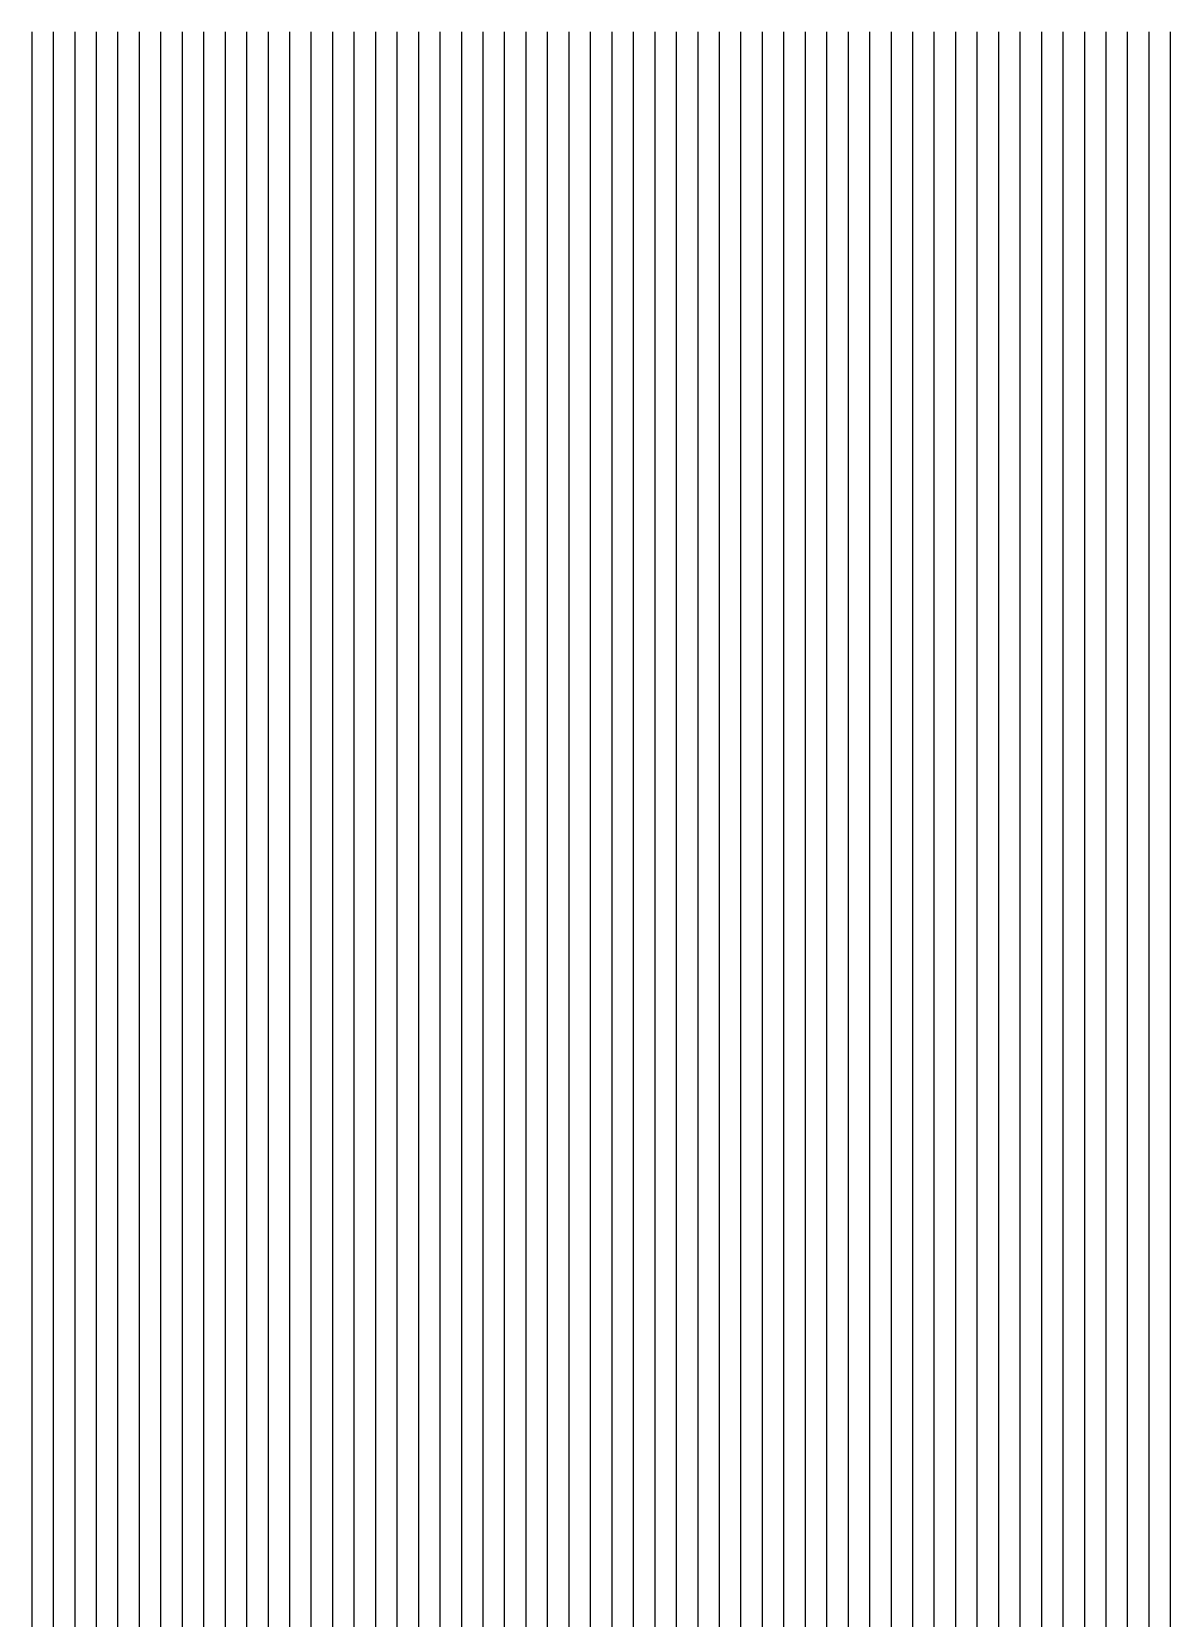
# Model space of a CAD drawing. Header units: millimetres. Extents: x -106 to 66, y -32 to 42.
# Drawn here: x 1.6 to 12.2, y 27.62 to 42.39 of the extents above; entities that cross this region are included whole.
import ezdxf

# ---------------------------------------------------------------- set-up
doc = ezdxf.new("R2010")
doc.units = ezdxf.units.MM
doc.layers.add('默认', color=18, linetype='Continuous', true_color=0x000000)

msp = doc.modelspace()

# ---------------------------------------------------------------- linework, layer by layer
at = {"layer": '默认'}
for points in [[(1.6, 42.394), (1.6, 37.606)], [(1.6, 42.394), (1.6, 37.368)], [(1.6, 42.394), (1.6, 36.972)], [(1.6, 42.394), (1.6, 36.461)], [(1.6, 42.394), (1.6, 35.845)], [(1.6, 42.394), (1.6, 35.13)], [(1.6, 42.394), (1.6, 34.322)], [(1.6, 42.394), (1.6, 33.428)], [(1.6, 42.394), (1.6, 32.447)], [(1.6, 42.394), (1.6, 31.376)], [(1.6, 42.394), (1.6, 30.205)], [(1.6, 42.394), (1.6, 28.927)], [(1.6, 42.394), (1.6, 27.54)], [(1.6, 42.394), (1.6, 26.047)], [(1.6, 42.394), (1.6, 24.473)], [(1.6, 42.394), (1.6, 21.472)], [(1.6, 42.394), (1.6, -32.2)], [(1.6, 42.394), (1.6, -32.2)], [(1.6, 42.394), (1.6, -32.2)], [(1.6, 42.394), (1.6, -32.2)], [(1.8, 42.394), (1.8, 37.591)], [(1.8, 42.394), (1.8, 37.358)], [(1.8, 42.394), (1.8, 36.965)], [(1.8, 42.394), (1.8, 36.457)], [(1.8, 42.394), (1.8, 35.841)], [(1.8, 42.394), (1.8, 35.125)], [(1.8, 42.394), (1.8, 34.316)], [(1.8, 42.394), (1.8, 33.42)], [(1.8, 42.394), (1.8, 32.438)], [(1.8, 42.394), (1.8, 31.369)], [(1.8, 42.394), (1.8, 30.203)], [(1.8, 42.394), (1.8, 28.936)], [(1.8, 42.394), (1.8, 27.565)], [(1.8, 42.394), (1.8, 26.094)], [(1.8, 42.394), (1.8, 24.545)], [(1.8, 42.394), (1.8, 21.887)], [(1.8, 42.394), (1.8, -32.2)], [(1.8, 42.394), (1.8, -32.2)], [(1.8, 42.394), (1.8, -32.2)], [(1.8, 42.394), (1.8, -32.2)], [(2, 42.394), (2, 37.577)], [(2, 42.394), (2, 37.347)], [(2, 42.394), (2, 36.958)], [(2, 42.394), (2, 36.452)], [(2, 42.394), (2, 35.837)], [(2, 42.394), (2, 35.121)], [(2, 42.394), (2, 34.31)], [(2, 42.394), (2, 33.412)], [(2, 42.394), (2, 32.429)], [(2, 42.394), (2, 31.361)], [(2, 42.394), (2, 30.2)], [(2, 42.394), (2, 28.943)], [(2, 42.394), (2, 27.588)], [(2, 42.394), (2, 26.138)], [(2, 42.394), (2, 24.612)], [(2, 42.394), (2, 22.264)], [(2, 42.394), (2, 13.997)], [(2, 42.394), (2, -32.2)], [(2, 42.394), (2, -32.2)], [(2, 42.394), (2, -32.2)], [(2.2, 42.394), (2.2, 37.563)], [(2.2, 42.394), (2.2, 37.337)], [(2.2, 42.394), (2.2, 36.951)], [(2.2, 42.394), (2.2, 36.448)], [(2.2, 42.394), (2.2, 35.834)], [(2.2, 42.394), (2.2, 35.117)], [(2.2, 42.394), (2.2, 34.304)], [(2.2, 42.394), (2.2, 33.404)], [(2.2, 42.394), (2.2, 32.421)], [(2.2, 42.394), (2.2, 31.353)], [(2.2, 42.394), (2.2, 30.197)], [(2.2, 42.394), (2.2, 28.95)], [(2.2, 42.394), (2.2, 27.609)], [(2.2, 42.394), (2.2, 26.179)], [(2.2, 42.394), (2.2, 24.675)], [(2.2, 42.394), (2.2, 22.598)], [(2.2, 42.394), (2.2, 15.426)], [(2.2, 42.394), (2.2, -32.2)], [(2.2, 42.394), (2.2, -32.2)], [(2.2, 42.394), (2.2, -32.2)], [(2.4, 42.394), (2.4, 37.549)], [(2.4, 42.394), (2.4, 37.327)], [(2.4, 42.394), (2.4, 36.945)], [(2.4, 42.394), (2.4, 36.444)], [(2.4, 42.394), (2.4, 35.831)], [(2.4, 42.394), (2.4, 35.113)], [(2.4, 42.394), (2.4, 34.299)], [(2.4, 42.394), (2.4, 33.397)], [(2.4, 42.394), (2.4, 32.412)], [(2.4, 42.394), (2.4, 31.346)], [(2.4, 42.394), (2.4, 30.194)], [(2.4, 42.394), (2.4, 28.955)], [(2.4, 42.394), (2.4, 27.628)], [(2.4, 42.394), (2.4, 26.217)], [(2.4, 42.394), (2.4, 24.734)], [(2.4, 42.394), (2.4, 22.87)], [(2.4, 42.394), (2.4, 16.411)], [(2.4, 42.394), (2.4, -32.2)], [(2.4, 42.394), (2.4, -32.2)], [(2.4, 42.394), (2.4, -32.2)], [(2.6, 42.394), (2.6, 37.535)], [(2.6, 42.394), (2.6, 37.317)], [(2.6, 42.394), (2.6, 36.939)], [(2.6, 42.394), (2.6, 36.441)], [(2.6, 42.394), (2.6, 35.829)], [(2.6, 42.394), (2.6, 35.11)], [(2.6, 42.394), (2.6, 34.294)], [(2.6, 42.394), (2.6, 33.39)], [(2.6, 42.394), (2.6, 32.404)], [(2.6, 42.394), (2.6, 31.338)], [(2.6, 42.394), (2.6, 30.19)], [(2.6, 42.394), (2.6, 28.96)], [(2.6, 42.394), (2.6, 27.646)], [(2.6, 42.394), (2.6, 26.252)], [(2.6, 42.394), (2.6, 24.79)], [(2.6, 42.394), (2.6, 23.075)], [(2.6, 42.394), (2.6, 17.196)], [(2.6, 42.394), (2.6, -32.2)], [(2.6, 42.394), (2.6, -32.2)], [(2.6, 42.394), (2.6, -32.2)], [(2.8, 42.394), (2.8, 37.521)], [(2.8, 42.394), (2.8, 37.307)], [(2.8, 42.394), (2.8, 36.933)], [(2.8, 42.394), (2.8, 36.438)], [(2.8, 42.394), (2.8, 35.827)], [(2.8, 42.394), (2.8, 35.107)], [(2.8, 42.394), (2.8, 34.289)], [(2.8, 42.394), (2.8, 33.383)], [(2.8, 42.394), (2.8, 32.395)], [(2.8, 42.394), (2.8, 31.33)], [(2.8, 42.394), (2.8, 30.186)], [(2.8, 42.394), (2.8, 28.964)], [(2.8, 42.394), (2.8, 27.663)], [(2.8, 42.394), (2.8, 26.286)], [(2.8, 42.394), (2.8, 24.843)], [(2.8, 42.394), (2.8, 23.227)], [(2.8, 42.394), (2.8, 17.858)], [(2.8, 42.394), (2.8, -32.2)], [(2.8, 42.394), (2.8, -32.2)], [(2.8, 42.394), (2.8, -32.2)], [(3, 42.394), (3, 37.507)], [(3, 42.394), (3, 37.298)], [(3, 42.394), (3, 36.928)], [(3, 42.394), (3, 36.436)], [(3, 42.394), (3, 35.826)], [(3, 42.394), (3, 35.105)], [(3, 42.394), (3, 34.285)], [(3, 42.394), (3, 33.376)], [(3, 42.394), (3, 32.387)], [(3, 42.394), (3, 31.322)], [(3, 42.394), (3, 30.182)], [(3, 42.394), (3, 28.967)], [(3, 42.394), (3, 27.678)], [(3, 42.394), (3, 26.317)], [(3, 42.394), (3, 24.893)], [(3, 42.394), (3, 23.343)], [(3, 42.394), (3, 18.434)], [(3, 42.394), (3, -32.2)], [(3, 42.394), (3, -32.2)], [(3, 42.394), (3, -32.2)], [(3.2, 42.394), (3.2, 37.493)], [(3.2, 42.394), (3.2, 37.288)], [(3.2, 42.394), (3.2, 36.923)], [(3.2, 42.394), (3.2, 36.434)], [(3.2, 42.394), (3.2, 35.825)], [(3.2, 42.394), (3.2, 35.103)], [(3.2, 42.394), (3.2, 34.281)], [(3.2, 42.394), (3.2, 33.369)], [(3.2, 42.394), (3.2, 32.378)], [(3.2, 42.394), (3.2, 31.314)], [(3.2, 42.394), (3.2, 30.177)], [(3.2, 42.394), (3.2, 28.969)], [(3.2, 42.394), (3.2, 27.692)], [(3.2, 42.394), (3.2, 26.346)], [(3.2, 42.394), (3.2, 24.939)], [(3.2, 42.394), (3.2, 23.437)], [(3.2, 42.394), (3.2, 18.944)], [(3.2, 42.394), (3.2, -32.2)], [(3.2, 42.394), (3.2, -32.2)], [(3.2, 42.394), (3.2, -32.2)], [(3.4, 42.394), (3.4, 37.48)], [(3.4, 42.394), (3.4, 37.279)], [(3.4, 42.394), (3.4, 36.918)], [(3.4, 42.394), (3.4, 36.432)], [(3.4, 42.394), (3.4, 35.824)], [(3.4, 42.394), (3.4, 35.102)], [(3.4, 42.394), (3.4, 34.277)], [(3.4, 42.394), (3.4, 33.363)], [(3.4, 42.394), (3.4, 32.37)], [(3.4, 42.394), (3.4, 31.305)], [(3.4, 42.394), (3.4, 30.172)], [(3.4, 42.394), (3.4, 28.971)], [(3.4, 42.394), (3.4, 27.704)], [(3.4, 42.394), (3.4, 26.373)], [(3.4, 42.394), (3.4, 24.983)], [(3.4, 42.394), (3.4, 23.517)], [(3.4, 42.394), (3.4, 19.403)], [(3.4, 42.394), (3.4, -32.2)], [(3.4, 42.394), (3.4, -32.2)], [(3.4, 42.394), (3.4, -32.2)], [(3.6, 42.394), (3.6, 37.466)], [(3.6, 42.394), (3.6, 37.269)], [(3.6, 42.394), (3.6, 36.913)], [(3.6, 42.394), (3.6, 36.431)], [(3.6, 42.394), (3.6, 35.824)], [(3.6, 42.394), (3.6, 35.101)], [(3.6, 42.394), (3.6, 34.273)], [(3.6, 42.394), (3.6, 33.357)], [(3.6, 42.394), (3.6, 32.362)], [(3.6, 42.394), (3.6, 31.297)], [(3.6, 42.394), (3.6, 30.167)], [(3.6, 42.394), (3.6, 28.973)], [(3.6, 42.394), (3.6, 27.716)], [(3.6, 42.394), (3.6, 26.398)], [(3.6, 42.394), (3.6, 25.025)], [(3.6, 42.394), (3.6, 23.587)], [(3.6, 42.394), (3.6, 19.819)], [(3.6, 42.394), (3.6, -32.2)], [(3.6, 42.394), (3.6, -32.2)], [(3.6, 42.394), (3.6, -32.2)], [(3.8, 42.394), (3.8, 37.452)], [(3.8, 42.394), (3.8, 37.26)], [(3.8, 42.394), (3.8, 36.909)], [(3.8, 42.394), (3.8, 36.43)], [(3.8, 42.394), (3.8, 35.825)], [(3.8, 42.394), (3.8, 35.1)], [(3.8, 42.394), (3.8, 34.27)], [(3.8, 42.394), (3.8, 33.35)], [(3.8, 42.394), (3.8, 32.353)], [(3.8, 42.394), (3.8, 31.289)], [(3.8, 42.394), (3.8, 30.161)], [(3.8, 42.394), (3.8, 28.974)], [(3.8, 42.394), (3.8, 27.727)], [(3.8, 42.394), (3.8, 26.422)], [(3.8, 42.394), (3.8, 25.063)], [(3.8, 42.394), (3.8, 23.649)], [(3.8, 42.394), (3.8, 20.2)], [(3.8, 42.394), (3.8, -32.2)], [(3.8, 42.394), (3.8, -32.2)], [(3.8, 42.394), (3.8, -32.2)], [(4, 42.394), (4, 37.438)], [(4, 42.394), (4, 37.25)], [(4, 42.394), (4, 36.904)], [(4, 42.394), (4, 36.429)], [(4, 42.394), (4, 35.825)], [(4, 42.394), (4, 35.1)], [(4, 42.394), (4, 34.267)], [(4, 42.394), (4, 33.344)], [(4, 42.394), (4, 32.345)], [(4, 42.394), (4, 31.28)], [(4, 42.394), (4, 30.156)], [(4, 42.394), (4, 28.974)], [(4, 42.394), (4, 27.736)], [(4, 42.394), (4, 26.444)], [(4, 42.394), (4, 25.1)], [(4, 42.394), (4, 23.705)], [(4, 42.394), (4, 20.551)], [(4, 42.394), (4, -32.2)], [(4, 42.394), (4, -32.2)], [(4, 42.394), (4, -32.2)], [(4.2, 42.394), (4.2, 37.424)], [(4.2, 42.394), (4.2, 37.241)], [(4.2, 42.394), (4.2, 36.9)], [(4.2, 42.394), (4.2, 36.429)], [(4.2, 42.394), (4.2, 35.826)], [(4.2, 42.394), (4.2, 35.1)], [(4.2, 42.394), (4.2, 34.264)], [(4.2, 42.394), (4.2, 33.338)], [(4.2, 42.394), (4.2, 32.337)], [(4.2, 42.394), (4.2, 31.272)], [(4.2, 42.394), (4.2, 30.15)], [(4.2, 42.394), (4.2, 28.974)], [(4.2, 42.394), (4.2, 27.745)], [(4.2, 42.394), (4.2, 26.464)], [(4.2, 42.394), (4.2, 25.134)], [(4.2, 42.394), (4.2, 23.756)], [(4.2, 42.394), (4.2, 20.874)], [(4.2, 42.394), (4.2, 12.857)], [(4.2, 42.394), (4.2, -32.2)], [(4.2, 42.394), (4.2, -32.2)], [(4.4, 42.394), (4.4, 37.409)], [(4.4, 42.394), (4.4, 37.232)], [(4.4, 42.394), (4.4, 36.896)], [(4.4, 42.394), (4.4, 36.429)], [(4.4, 42.394), (4.4, 35.828)], [(4.4, 42.394), (4.4, 35.1)], [(4.4, 42.394), (4.4, 34.261)], [(4.4, 42.394), (4.4, 33.332)], [(4.4, 42.394), (4.4, 32.328)], [(4.4, 42.394), (4.4, 31.263)], [(4.4, 42.394), (4.4, 30.144)], [(4.4, 42.394), (4.4, 28.974)], [(4.4, 42.394), (4.4, 27.753)], [(4.4, 42.394), (4.4, 26.483)], [(4.4, 42.394), (4.4, 25.166)], [(4.4, 42.394), (4.4, 23.804)], [(4.4, 42.394), (4.4, 21.172)], [(4.4, 42.394), (4.4, 14.288)], [(4.4, 42.394), (4.4, -32.2)], [(4.4, 42.394), (4.4, -32.2)], [(4.6, 42.394), (4.6, 37.394)], [(4.6, 42.394), (4.6, 37.222)], [(4.6, 42.394), (4.6, 36.892)], [(4.6, 42.394), (4.6, 36.429)], [(4.6, 42.394), (4.6, 35.83)], [(4.6, 42.394), (4.6, 35.1)], [(4.6, 42.394), (4.6, 34.259)], [(4.6, 42.394), (4.6, 33.326)], [(4.6, 42.394), (4.6, 32.32)], [(4.6, 42.394), (4.6, 31.254)], [(4.6, 42.394), (4.6, 30.138)], [(4.6, 42.394), (4.6, 28.973)], [(4.6, 42.394), (4.6, 27.761)], [(4.6, 42.394), (4.6, 26.501)], [(4.6, 42.394), (4.6, 25.197)], [(4.6, 42.394), (4.6, 23.848)], [(4.6, 42.394), (4.6, 21.447)], [(4.6, 42.394), (4.6, 15.228)], [(4.6, 42.394), (4.6, -32.2)], [(4.6, 42.394), (4.6, -32.2)], [(4.8, 42.394), (4.8, 37.378)], [(4.8, 42.394), (4.8, 37.213)], [(4.8, 42.394), (4.8, 36.888)], [(4.8, 42.394), (4.8, 36.429)], [(4.8, 42.394), (4.8, 35.832)], [(4.8, 42.394), (4.8, 35.101)], [(4.8, 42.394), (4.8, 34.257)], [(4.8, 42.394), (4.8, 33.32)], [(4.8, 42.394), (4.8, 32.312)], [(4.8, 42.394), (4.8, 31.246)], [(4.8, 42.394), (4.8, 30.132)], [(4.8, 42.394), (4.8, 28.972)], [(4.8, 42.394), (4.8, 27.767)], [(4.8, 42.394), (4.8, 26.518)], [(4.8, 42.394), (4.8, 25.225)], [(4.8, 42.394), (4.8, 23.889)], [(4.8, 42.394), (4.8, 21.701)], [(4.8, 42.394), (4.8, 15.949)], [(4.8, 42.394), (4.8, -32.2)], [(4.8, 42.394), (4.8, -32.2)], [(5, 42.394), (5, 37.361)], [(5, 42.394), (5, 37.203)], [(5, 42.394), (5, 36.885)], [(5, 42.394), (5, 36.43)], [(5, 42.394), (5, 35.834)], [(5, 42.394), (5, 35.102)], [(5, 42.394), (5, 34.254)], [(5, 42.394), (5, 33.314)], [(5, 42.394), (5, 32.303)], [(5, 42.394), (5, 31.237)], [(5, 42.394), (5, 30.126)], [(5, 42.394), (5, 28.971)], [(5, 42.394), (5, 27.773)], [(5, 42.394), (5, 26.533)], [(5, 42.394), (5, 25.251)], [(5, 42.394), (5, 23.928)], [(5, 42.394), (5, 21.934)], [(5, 42.394), (5, 16.548)], [(5, 42.394), (5, -32.2)], [(5, 42.394), (5, -32.2)], [(5.2, 42.394), (5.2, 37.343)], [(5.2, 42.394), (5.2, 37.193)], [(5.2, 42.394), (5.2, 36.881)], [(5.2, 42.394), (5.2, 36.431)], [(5.2, 42.394), (5.2, 35.837)], [(5.2, 42.394), (5.2, 35.104)], [(5.2, 42.394), (5.2, 34.252)], [(5.2, 42.394), (5.2, 33.308)], [(5.2, 42.394), (5.2, 32.294)], [(5.2, 42.394), (5.2, 31.228)], [(5.2, 42.394), (5.2, 30.119)], [(5.2, 42.394), (5.2, 28.969)], [(5.2, 42.394), (5.2, 27.779)], [(5.2, 42.394), (5.2, 26.548)], [(5.2, 42.394), (5.2, 25.276)], [(5.2, 42.394), (5.2, 23.964)], [(5.2, 42.394), (5.2, 22.139)], [(5.2, 42.394), (5.2, 17.067)], [(5.2, 42.394), (5.2, -32.2)], [(5.2, 42.394), (5.2, -32.2)], [(5.4, 42.394), (5.4, 37.323)], [(5.4, 42.394), (5.4, 37.182)], [(5.4, 42.394), (5.4, 36.876)], [(5.4, 42.394), (5.4, 36.432)], [(5.4, 42.394), (5.4, 35.839)], [(5.4, 42.394), (5.4, 35.105)], [(5.4, 42.394), (5.4, 34.25)], [(5.4, 42.394), (5.4, 33.302)], [(5.4, 42.394), (5.4, 32.286)], [(5.4, 42.394), (5.4, 31.219)], [(5.4, 42.394), (5.4, 30.113)], [(5.4, 42.394), (5.4, 28.967)], [(5.4, 42.394), (5.4, 27.783)], [(5.4, 42.394), (5.4, 26.561)], [(5.4, 42.394), (5.4, 25.299)], [(5.4, 42.394), (5.4, 23.997)], [(5.4, 42.394), (5.4, 22.308)], [(5.4, 42.394), (5.4, 17.528)], [(5.4, 42.394), (5.4, -32.2)], [(5.4, 42.394), (5.4, -32.2)], [(5.6, 42.394), (5.6, 37.302)], [(5.6, 42.394), (5.6, 37.171)], [(5.6, 42.394), (5.6, 36.872)], [(5.6, 42.394), (5.6, 36.432)], [(5.6, 42.394), (5.6, 35.842)], [(5.6, 42.394), (5.6, 35.106)], [(5.6, 42.394), (5.6, 34.247)], [(5.6, 42.394), (5.6, 33.296)], [(5.6, 42.394), (5.6, 32.277)], [(5.6, 42.394), (5.6, 31.21)], [(5.6, 42.394), (5.6, 30.106)], [(5.6, 42.394), (5.6, 28.965)], [(5.6, 42.394), (5.6, 27.788)], [(5.6, 42.394), (5.6, 26.573)], [(5.6, 42.394), (5.6, 25.321)], [(5.6, 42.394), (5.6, 24.029)], [(5.6, 42.394), (5.6, 22.441)], [(5.6, 42.394), (5.6, 17.943)], [(5.6, 42.394), (5.6, -32.2)], [(5.6, 42.394), (5.6, -32.2)], [(5.8, 42.394), (5.8, 37.279)], [(5.8, 42.394), (5.8, 37.16)], [(5.8, 42.394), (5.8, 36.867)], [(5.8, 42.394), (5.8, 36.433)], [(5.8, 42.394), (5.8, 35.845)], [(5.8, 42.394), (5.8, 35.108)], [(5.8, 42.394), (5.8, 34.245)], [(5.8, 42.394), (5.8, 33.29)], [(5.8, 42.394), (5.8, 32.268)], [(5.8, 42.394), (5.8, 31.202)], [(5.8, 42.394), (5.8, 30.099)], [(5.8, 42.394), (5.8, 28.963)], [(5.8, 42.394), (5.8, 27.791)], [(5.8, 42.394), (5.8, 26.584)], [(5.8, 42.394), (5.8, 25.341)], [(5.8, 42.394), (5.8, 24.058)], [(5.8, 42.394), (5.8, 22.544)], [(5.8, 42.394), (5.8, 18.321)], [(5.8, 42.394), (5.8, -32.2)], [(5.8, 42.394), (5.8, -32.2)], [(6, 42.394), (6, 37.255)], [(6, 42.394), (6, 37.148)], [(6, 42.394), (6, 36.862)], [(6, 42.394), (6, 36.433)], [(6, 42.394), (6, 35.848)], [(6, 42.394), (6, 35.109)], [(6, 42.394), (6, 34.243)], [(6, 42.394), (6, 33.283)], [(6, 42.394), (6, 32.259)], [(6, 42.394), (6, 31.193)], [(6, 42.394), (6, 30.093)], [(6, 42.394), (6, 28.96)], [(6, 42.394), (6, 27.794)], [(6, 42.394), (6, 26.595)], [(6, 42.394), (6, 25.36)], [(6, 42.394), (6, 24.085)], [(6, 42.394), (6, 22.624)], [(6, 42.394), (6, 18.669)], [(6, 42.394), (6, -32.2)], [(6, 42.394), (6, -32.2)], [(6.2, 42.394), (6.2, 37.232)], [(6.2, 42.394), (6.2, 37.135)], [(6.2, 42.394), (6.2, 36.855)], [(6.2, 42.394), (6.2, 36.432)], [(6.2, 42.394), (6.2, 35.85)], [(6.2, 42.394), (6.2, 35.11)], [(6.2, 42.394), (6.2, 34.24)], [(6.2, 42.394), (6.2, 33.277)], [(6.2, 42.394), (6.2, 32.251)], [(6.2, 42.394), (6.2, 31.184)], [(6.2, 42.394), (6.2, 30.086)], [(6.2, 42.394), (6.2, 28.957)], [(6.2, 42.394), (6.2, 27.797)], [(6.2, 42.394), (6.2, 26.604)], [(6.2, 42.394), (6.2, 25.377)], [(6.2, 42.394), (6.2, 24.11)], [(6.2, 42.394), (6.2, 22.689)], [(6.2, 42.394), (6.2, 18.992)], [(6.2, 42.394), (6.2, -32.2)], [(6.2, 42.394), (6.2, -32.2)], [(6.4, 42.394), (6.4, 37.214)], [(6.4, 42.394), (6.4, 37.121)], [(6.4, 42.394), (6.4, 36.847)], [(6.4, 42.394), (6.4, 36.43)], [(6.4, 42.394), (6.4, 35.851)], [(6.4, 42.394), (6.4, 35.111)], [(6.4, 42.394), (6.4, 34.237)], [(6.4, 42.394), (6.4, 33.27)], [(6.4, 42.394), (6.4, 32.242)], [(6.4, 42.394), (6.4, 31.175)], [(6.4, 42.394), (6.4, 30.079)], [(6.4, 42.394), (6.4, 28.954)], [(6.4, 42.394), (6.4, 27.799)], [(6.4, 42.394), (6.4, 26.613)], [(6.4, 42.394), (6.4, 25.393)], [(6.4, 42.394), (6.4, 24.134)], [(6.4, 42.394), (6.4, 22.742)], [(6.4, 42.394), (6.4, 19.292)], [(6.4, 42.394), (6.4, -32.2)], [(6.4, 42.394), (6.4, -32.2)], [(6.6, 42.394), (6.6, 37.201)], [(6.6, 42.394), (6.6, 37.106)], [(6.6, 42.394), (6.6, 36.836)], [(6.6, 42.394), (6.6, 36.426)], [(6.6, 42.394), (6.6, 35.852)], [(6.6, 42.394), (6.6, 35.111)], [(6.6, 42.394), (6.6, 34.234)], [(6.6, 42.394), (6.6, 33.264)], [(6.6, 42.394), (6.6, 32.233)], [(6.6, 42.394), (6.6, 31.166)], [(6.6, 42.394), (6.6, 30.073)], [(6.6, 42.394), (6.6, 28.951)], [(6.6, 42.394), (6.6, 27.801)], [(6.6, 42.394), (6.6, 26.621)], [(6.6, 42.394), (6.6, 25.408)], [(6.6, 42.394), (6.6, 24.155)], [(6.6, 42.394), (6.6, 22.786)], [(6.6, 42.394), (6.6, 19.571)], [(6.6, 42.394), (6.6, 10.626)], [(6.6, 42.394), (6.6, -32.2)], [(6.8, 42.394), (6.8, 37.19)], [(6.8, 42.394), (6.8, 37.09)], [(6.8, 42.394), (6.8, 36.823)], [(6.8, 42.394), (6.8, 36.418)], [(6.8, 42.394), (6.8, 35.85)], [(6.8, 42.394), (6.8, 35.111)], [(6.8, 42.394), (6.8, 34.231)], [(6.8, 42.394), (6.8, 33.257)], [(6.8, 42.394), (6.8, 32.224)], [(6.8, 42.394), (6.8, 31.158)], [(6.8, 42.394), (6.8, 30.066)], [(6.8, 42.394), (6.8, 28.948)], [(6.8, 42.394), (6.8, 27.802)], [(6.8, 42.394), (6.8, 26.628)], [(6.8, 42.394), (6.8, 25.421)], [(6.8, 42.394), (6.8, 24.175)], [(6.8, 42.394), (6.8, 22.824)], [(6.8, 42.394), (6.8, 19.832)], [(6.8, 42.394), (6.8, 12.632)], [(6.8, 42.394), (6.8, -32.2)], [(7, 42.394), (7, 37.178)], [(7, 42.394), (7, 37.073)], [(7, 42.394), (7, 36.807)], [(7, 42.394), (7, 36.407)], [(7, 42.394), (7, 35.846)], [(7, 42.394), (7, 35.11)], [(7, 42.394), (7, 34.227)], [(7, 42.394), (7, 33.25)], [(7, 42.394), (7, 32.215)], [(7, 42.394), (7, 31.149)], [(7, 42.394), (7, 30.06)], [(7, 42.394), (7, 28.945)], [(7, 42.394), (7, 27.803)], [(7, 42.394), (7, 26.634)], [(7, 42.394), (7, 25.433)], [(7, 42.394), (7, 24.193)], [(7, 42.394), (7, 22.857)], [(7, 42.394), (7, 20.075)], [(7, 42.394), (7, 13.727)], [(7, 42.394), (7, -32.2)], [(7.2, 42.394), (7.2, 37.163)], [(7.2, 42.394), (7.2, 37.055)], [(7.2, 42.394), (7.2, 36.791)], [(7.2, 42.394), (7.2, 36.394)], [(7.2, 42.394), (7.2, 35.838)], [(7.2, 42.394), (7.2, 35.107)], [(7.2, 42.394), (7.2, 34.224)], [(7.2, 42.394), (7.2, 33.243)], [(7.2, 42.394), (7.2, 32.206)], [(7.2, 42.394), (7.2, 31.141)], [(7.2, 42.394), (7.2, 30.053)], [(7.2, 42.394), (7.2, 28.941)], [(7.2, 42.394), (7.2, 27.804)], [(7.2, 42.394), (7.2, 26.639)], [(7.2, 42.394), (7.2, 25.444)], [(7.2, 42.394), (7.2, 24.21)], [(7.2, 42.394), (7.2, 22.885)], [(7.2, 42.394), (7.2, 20.301)], [(7.2, 42.394), (7.2, 14.517)], [(7.2, 42.394), (7.2, -32.2)], [(7.4, 42.394), (7.4, 37.145)], [(7.4, 42.394), (7.4, 37.037)], [(7.4, 42.394), (7.4, 36.773)], [(7.4, 42.394), (7.4, 36.379)], [(7.4, 42.394), (7.4, 35.828)], [(7.4, 42.394), (7.4, 35.103)], [(7.4, 42.394), (7.4, 34.221)], [(7.4, 42.394), (7.4, 33.236)], [(7.4, 42.394), (7.4, 32.198)], [(7.4, 42.394), (7.4, 31.133)], [(7.4, 42.394), (7.4, 30.047)], [(7.4, 42.394), (7.4, 28.938)], [(7.4, 42.394), (7.4, 27.804)], [(7.4, 42.394), (7.4, 26.644)], [(7.4, 42.394), (7.4, 25.453)], [(7.4, 42.394), (7.4, 24.224)], [(7.4, 42.394), (7.4, 22.91)], [(7.4, 42.394), (7.4, 20.51)], [(7.4, 42.394), (7.4, 15.14)], [(7.4, 42.394), (7.4, -32.2)], [(7.6, 42.394), (7.6, 37.125)], [(7.6, 42.394), (7.6, 37.018)], [(7.6, 42.394), (7.6, 36.756)], [(7.6, 42.394), (7.6, 36.363)], [(7.6, 42.394), (7.6, 35.816)], [(7.6, 42.394), (7.6, 35.096)], [(7.6, 42.394), (7.6, 34.217)], [(7.6, 42.394), (7.6, 33.231)], [(7.6, 42.394), (7.6, 32.19)], [(7.6, 42.394), (7.6, 31.126)], [(7.6, 42.394), (7.6, 30.041)], [(7.6, 42.394), (7.6, 28.934)], [(7.6, 42.394), (7.6, 27.804)], [(7.6, 42.394), (7.6, 26.648)], [(7.6, 42.394), (7.6, 25.462)], [(7.6, 42.394), (7.6, 24.237)], [(7.6, 42.394), (7.6, 22.931)], [(7.6, 42.394), (7.6, 20.703)], [(7.6, 42.394), (7.6, 15.655)], [(7.6, 42.394), (7.6, -32.2)], [(7.8, 42.394), (7.8, 37.102)], [(7.8, 42.394), (7.8, 36.999)], [(7.8, 42.394), (7.8, 36.738)], [(7.8, 42.394), (7.8, 36.347)], [(7.8, 42.394), (7.8, 35.803)], [(7.8, 42.394), (7.8, 35.089)], [(7.8, 42.394), (7.8, 34.214)], [(7.8, 42.394), (7.8, 33.226)], [(7.8, 42.394), (7.8, 32.184)], [(7.8, 42.394), (7.8, 31.119)], [(7.8, 42.394), (7.8, 30.036)], [(7.8, 42.394), (7.8, 28.931)], [(7.8, 42.394), (7.8, 27.804)], [(7.8, 42.394), (7.8, 26.651)], [(7.8, 42.394), (7.8, 25.469)], [(7.8, 42.394), (7.8, 24.248)], [(7.8, 42.394), (7.8, 22.949)], [(7.8, 42.394), (7.8, 20.879)], [(7.8, 42.394), (7.8, 16.1)], [(7.8, 42.394), (7.8, -32.2)], [(8, 42.394), (8, 37.079)], [(8, 42.394), (8, 36.979)], [(8, 42.394), (8, 36.72)], [(8, 42.394), (8, 36.331)], [(8, 42.394), (8, 35.79)], [(8, 42.394), (8, 35.08)], [(8, 42.394), (8, 34.21)], [(8, 42.394), (8, 33.225)], [(8, 42.394), (8, 32.179)], [(8, 42.394), (8, 31.113)], [(8, 42.394), (8, 30.031)], [(8, 42.394), (8, 28.928)], [(8, 42.394), (8, 27.803)], [(8, 42.394), (8, 26.654)], [(8, 42.394), (8, 25.475)], [(8, 42.394), (8, 24.257)], [(8, 42.394), (8, 22.963)], [(8, 42.394), (8, 21.039)], [(8, 42.394), (8, 16.496)], [(8, 42.394), (8, -32.2)], [(8.2, 42.394), (8.2, 37.054)], [(8.2, 42.394), (8.2, 36.959)], [(8.2, 42.394), (8.2, 36.701)], [(8.2, 42.394), (8.2, 36.315)], [(8.2, 42.394), (8.2, 35.777)], [(8.2, 42.394), (8.2, 35.071)], [(8.2, 42.394), (8.2, 34.206)], [(8.2, 42.394), (8.2, 33.224)], [(8.2, 42.394), (8.2, 32.177)], [(8.2, 42.394), (8.2, 31.109)], [(8.2, 42.394), (8.2, 30.027)], [(8.2, 42.394), (8.2, 28.926)], [(8.2, 42.394), (8.2, 27.803)], [(8.2, 42.394), (8.2, 26.656)], [(8.2, 42.394), (8.2, 25.479)], [(8.2, 42.394), (8.2, 24.264)], [(8.2, 42.394), (8.2, 22.975)], [(8.2, 42.394), (8.2, 21.172)], [(8.2, 42.394), (8.2, 16.853)], [(8.2, 42.394), (8.2, -32.2)], [(8.4, 42.394), (8.4, 37.028)], [(8.4, 42.394), (8.4, 36.937)], [(8.4, 42.394), (8.4, 36.682)], [(8.4, 42.394), (8.4, 36.298)], [(8.4, 42.394), (8.4, 35.764)], [(8.4, 42.394), (8.4, 35.062)], [(8.4, 42.394), (8.4, 34.203)], [(8.4, 42.394), (8.4, 33.224)], [(8.4, 42.394), (8.4, 32.178)], [(8.4, 42.394), (8.4, 31.108)], [(8.4, 42.394), (8.4, 30.025)], [(8.4, 42.394), (8.4, 28.924)], [(8.4, 42.394), (8.4, 27.802)], [(8.4, 42.394), (8.4, 26.657)], [(8.4, 42.394), (8.4, 25.483)], [(8.4, 42.394), (8.4, 24.27)], [(8.4, 42.394), (8.4, 22.984)], [(8.4, 42.394), (8.4, 21.277)], [(8.4, 42.394), (8.4, 17.179)], [(8.4, 42.394), (8.4, -32.2)], [(8.6, 42.394), (8.6, 37.002)], [(8.6, 42.394), (8.6, 36.915)], [(8.6, 42.394), (8.6, 36.662)], [(8.6, 42.394), (8.6, 36.28)], [(8.6, 42.394), (8.6, 35.75)], [(8.6, 42.394), (8.6, 35.053)], [(8.6, 42.394), (8.6, 34.199)], [(8.6, 42.394), (8.6, 33.226)], [(8.6, 42.394), (8.6, 32.182)], [(8.6, 42.394), (8.6, 31.111)], [(8.6, 42.394), (8.6, 30.026)], [(8.6, 42.394), (8.6, 28.924)], [(8.6, 42.394), (8.6, 27.802)], [(8.6, 42.394), (8.6, 26.658)], [(8.6, 42.394), (8.6, 25.485)], [(8.6, 42.394), (8.6, 24.273)], [(8.6, 42.394), (8.6, 22.99)], [(8.6, 42.394), (8.6, 21.356)], [(8.6, 42.394), (8.6, 17.481)], [(8.6, 42.394), (8.6, -32.2)], [(8.8, 42.394), (8.8, 36.975)], [(8.8, 42.394), (8.8, 36.892)], [(8.8, 42.394), (8.8, 36.641)], [(8.8, 42.394), (8.8, 36.262)], [(8.8, 42.394), (8.8, 35.735)], [(8.8, 42.394), (8.8, 35.044)], [(8.8, 42.394), (8.8, 34.195)], [(8.8, 42.394), (8.8, 33.227)], [(8.8, 42.394), (8.8, 32.188)], [(8.8, 42.394), (8.8, 31.118)], [(8.8, 42.394), (8.8, 30.031)], [(8.8, 42.394), (8.8, 28.927)], [(8.8, 42.394), (8.8, 27.804)], [(8.8, 42.394), (8.8, 26.659)], [(8.8, 42.394), (8.8, 25.486)], [(8.8, 42.394), (8.8, 24.275)], [(8.8, 42.394), (8.8, 22.994)], [(8.8, 42.394), (8.8, 21.415)], [(8.8, 42.394), (8.8, 17.761)], [(8.8, 42.394), (8.8, -32.2)], [(9, 42.394), (9, 36.948)], [(9, 42.394), (9, 36.868)], [(9, 42.394), (9, 36.62)], [(9, 42.394), (9, 36.244)], [(9, 42.394), (9, 35.72)], [(9, 42.394), (9, 35.033)], [(9, 42.394), (9, 34.191)], [(9, 42.394), (9, 33.229)], [(9, 42.394), (9, 32.194)], [(9, 42.394), (9, 31.127)], [(9, 42.394), (9, 30.041)], [(9, 42.394), (9, 28.935)], [(9, 42.394), (9, 27.809)], [(9, 42.394), (9, 26.661)], [(9, 42.394), (9, 25.487)], [(9, 42.394), (9, 24.275)], [(9, 42.394), (9, 22.995)], [(9, 42.394), (9, 21.457)], [(9, 42.394), (9, 18.022)], [(9, 42.394), (9, -32.2)], [(9.2, 42.394), (9.2, 36.92)], [(9.2, 42.394), (9.2, 36.844)], [(9.2, 42.394), (9.2, 36.598)], [(9.2, 42.394), (9.2, 36.224)], [(9.2, 42.394), (9.2, 35.705)], [(9.2, 42.394), (9.2, 35.023)], [(9.2, 42.394), (9.2, 34.185)], [(9.2, 42.394), (9.2, 33.23)], [(9.2, 42.394), (9.2, 32.2)], [(9.2, 42.394), (9.2, 31.138)], [(9.2, 42.394), (9.2, 30.054)], [(9.2, 42.394), (9.2, 28.949)], [(9.2, 42.394), (9.2, 27.819)], [(9.2, 42.394), (9.2, 26.666)], [(9.2, 42.394), (9.2, 25.488)], [(9.2, 42.394), (9.2, 24.275)], [(9.2, 42.394), (9.2, 22.993)], [(9.2, 42.394), (9.2, 21.486)], [(9.2, 42.394), (9.2, 18.265)], [(9.2, 42.394), (9.2, -32.2)], [(9.4, 42.394), (9.4, 36.892)], [(9.4, 42.394), (9.4, 36.819)], [(9.4, 42.394), (9.4, 36.575)], [(9.4, 42.394), (9.4, 36.204)], [(9.4, 42.394), (9.4, 35.689)], [(9.4, 42.394), (9.4, 35.011)], [(9.4, 42.394), (9.4, 34.18)], [(9.4, 42.394), (9.4, 33.23)], [(9.4, 42.394), (9.4, 32.206)], [(9.4, 42.394), (9.4, 31.148)], [(9.4, 42.394), (9.4, 30.069)], [(9.4, 42.394), (9.4, 28.967)], [(9.4, 42.394), (9.4, 27.837)], [(9.4, 42.394), (9.4, 26.678)], [(9.4, 42.394), (9.4, 25.492)], [(9.4, 42.394), (9.4, 24.274)], [(9.4, 42.394), (9.4, 22.99)], [(9.4, 42.394), (9.4, 21.503)], [(9.4, 42.394), (9.4, 18.489)], [(9.4, 42.394), (9.4, 9.175)], [(9.6, 42.394), (9.6, 36.863)], [(9.6, 42.394), (9.6, 36.793)], [(9.6, 42.394), (9.6, 36.552)], [(9.6, 42.394), (9.6, 36.184)], [(9.6, 42.394), (9.6, 35.672)], [(9.6, 42.394), (9.6, 35)], [(9.6, 42.394), (9.6, 34.174)], [(9.6, 42.394), (9.6, 33.23)], [(9.6, 42.394), (9.6, 32.211)], [(9.6, 42.394), (9.6, 31.158)], [(9.6, 42.394), (9.6, 30.084)], [(9.6, 42.394), (9.6, 28.987)], [(9.6, 42.394), (9.6, 27.861)], [(9.6, 42.394), (9.6, 26.699)], [(9.6, 42.394), (9.6, 25.503)], [(9.6, 42.394), (9.6, 24.275)], [(9.6, 42.394), (9.6, 22.986)], [(9.6, 42.394), (9.6, 21.512)], [(9.6, 42.394), (9.6, 18.692)], [(9.6, 42.394), (9.6, 11.371)], [(9.8, 42.394), (9.8, 36.834)], [(9.8, 42.394), (9.8, 36.766)], [(9.8, 42.394), (9.8, 36.528)], [(9.8, 42.394), (9.8, 36.163)], [(9.8, 42.394), (9.8, 35.655)], [(9.8, 42.394), (9.8, 34.987)], [(9.8, 42.394), (9.8, 34.167)], [(9.8, 42.394), (9.8, 33.229)], [(9.8, 42.394), (9.8, 32.216)], [(9.8, 42.394), (9.8, 31.168)], [(9.8, 42.394), (9.8, 30.098)], [(9.8, 42.394), (9.8, 29.006)], [(9.8, 42.394), (9.8, 27.888)], [(9.8, 42.394), (9.8, 26.73)], [(9.8, 42.394), (9.8, 25.525)], [(9.8, 42.394), (9.8, 24.281)], [(9.8, 42.394), (9.8, 22.983)], [(9.8, 42.394), (9.8, 21.514)], [(9.8, 42.394), (9.8, 18.875)], [(9.8, 42.394), (9.8, 12.483)], [(10, 42.394), (10, 36.805)], [(10, 42.394), (10, 36.739)], [(10, 42.394), (10, 36.503)], [(10, 42.394), (10, 36.141)], [(10, 42.394), (10, 35.637)], [(10, 42.394), (10, 34.975)], [(10, 42.394), (10, 34.16)], [(10, 42.394), (10, 33.228)], [(10, 42.394), (10, 32.22)], [(10, 42.394), (10, 31.176)], [(10, 42.394), (10, 30.111)], [(10, 42.394), (10, 29.024)], [(10, 42.394), (10, 27.912)], [(10, 42.394), (10, 26.764)], [(10, 42.394), (10, 25.56)], [(10, 42.394), (10, 24.299)], [(10, 42.394), (10, 22.983)], [(10, 42.394), (10, 21.511)], [(10, 42.394), (10, 19.036)], [(10, 42.394), (10, 13.267)], [(10.2, 42.394), (10.2, 36.776)], [(10.2, 42.394), (10.2, 36.711)], [(10.2, 42.394), (10.2, 36.478)], [(10.2, 42.394), (10.2, 36.119)], [(10.2, 42.394), (10.2, 35.619)], [(10.2, 42.394), (10.2, 34.961)], [(10.2, 42.394), (10.2, 34.152)], [(10.2, 42.394), (10.2, 33.226)], [(10.2, 42.394), (10.2, 32.223)], [(10.2, 42.394), (10.2, 31.184)], [(10.2, 42.394), (10.2, 30.124)], [(10.2, 42.394), (10.2, 29.041)], [(10.2, 42.394), (10.2, 27.935)], [(10.2, 42.394), (10.2, 26.796)], [(10.2, 42.394), (10.2, 25.603)], [(10.2, 42.394), (10.2, 24.332)], [(10.2, 42.394), (10.2, 22.99)], [(10.2, 42.394), (10.2, 21.506)], [(10.2, 42.394), (10.2, 19.173)], [(10.2, 42.394), (10.2, 13.868)], [(10.4, 42.394), (10.4, 36.746)], [(10.4, 42.394), (10.4, 36.683)], [(10.4, 42.394), (10.4, 36.452)], [(10.4, 42.394), (10.4, 36.096)], [(10.4, 42.394), (10.4, 35.6)], [(10.4, 42.394), (10.4, 34.947)], [(10.4, 42.394), (10.4, 34.144)], [(10.4, 42.394), (10.4, 33.223)], [(10.4, 42.394), (10.4, 32.225)], [(10.4, 42.394), (10.4, 31.191)], [(10.4, 42.394), (10.4, 30.135)], [(10.4, 42.394), (10.4, 29.057)], [(10.4, 42.394), (10.4, 27.955)], [(10.4, 42.394), (10.4, 26.823)], [(10.4, 42.394), (10.4, 25.645)], [(10.4, 42.394), (10.4, 24.378)], [(10.4, 42.394), (10.4, 23.012)], [(10.4, 42.394), (10.4, 21.503)], [(10.4, 42.394), (10.4, 19.288)], [(10.4, 42.394), (10.4, 14.345)], [(10.6, 42.394), (10.6, 36.716)], [(10.6, 42.394), (10.6, 36.654)], [(10.6, 42.394), (10.6, 36.425)], [(10.6, 42.394), (10.6, 36.073)], [(10.6, 42.394), (10.6, 35.58)], [(10.6, 42.394), (10.6, 34.933)], [(10.6, 42.394), (10.6, 34.135)], [(10.6, 42.394), (10.6, 33.22)], [(10.6, 42.394), (10.6, 32.227)], [(10.6, 42.394), (10.6, 31.197)], [(10.6, 42.394), (10.6, 30.145)], [(10.6, 42.394), (10.6, 29.071)], [(10.6, 42.394), (10.6, 27.974)], [(10.6, 42.394), (10.6, 26.847)], [(10.6, 42.394), (10.6, 25.679)], [(10.6, 42.394), (10.6, 24.431)], [(10.6, 42.394), (10.6, 23.048)], [(10.6, 42.394), (10.6, 21.507)], [(10.6, 42.394), (10.6, 19.382)], [(10.6, 42.394), (10.6, 14.724)], [(10.8, 42.394), (10.8, 36.686)], [(10.8, 42.394), (10.8, 36.624)], [(10.8, 42.394), (10.8, 36.398)], [(10.8, 42.394), (10.8, 36.049)], [(10.8, 42.394), (10.8, 35.561)], [(10.8, 42.394), (10.8, 34.918)], [(10.8, 42.394), (10.8, 34.127)], [(10.8, 42.394), (10.8, 33.216)], [(10.8, 42.394), (10.8, 32.228)], [(10.8, 42.394), (10.8, 31.203)], [(10.8, 42.394), (10.8, 30.155)], [(10.8, 42.394), (10.8, 29.085)], [(10.8, 42.394), (10.8, 27.991)], [(10.8, 42.394), (10.8, 26.868)], [(10.8, 42.394), (10.8, 25.706)], [(10.8, 42.394), (10.8, 24.475)], [(10.8, 42.394), (10.8, 23.095)], [(10.8, 42.394), (10.8, 21.524)], [(10.8, 42.394), (10.8, 19.455)], [(10.8, 42.394), (10.8, 15.018)], [(11, 42.394), (11, 36.654)], [(11, 42.394), (11, 36.594)], [(11, 42.394), (11, 36.37)], [(11, 42.394), (11, 36.024)], [(11, 42.394), (11, 35.54)], [(11, 42.394), (11, 34.903)], [(11, 42.394), (11, 34.117)], [(11, 42.394), (11, 33.211)], [(11, 42.394), (11, 32.229)], [(11, 42.394), (11, 31.207)], [(11, 42.394), (11, 30.163)], [(11, 42.394), (11, 29.097)], [(11, 42.394), (11, 28.006)], [(11, 42.394), (11, 26.886)], [(11, 42.394), (11, 25.728)], [(11, 42.394), (11, 24.507)], [(11, 42.394), (11, 23.143)], [(11, 42.394), (11, 21.555)], [(11, 42.394), (11, 19.511)], [(11, 42.394), (11, 15.239)], [(11.2, 42.394), (11.2, 36.622)], [(11.2, 42.394), (11.2, 36.563)], [(11.2, 42.394), (11.2, 36.342)], [(11.2, 42.394), (11.2, 35.999)], [(11.2, 42.394), (11.2, 35.519)], [(11.2, 42.394), (11.2, 34.887)], [(11.2, 42.394), (11.2, 34.106)], [(11.2, 42.394), (11.2, 33.207)], [(11.2, 42.394), (11.2, 32.229)], [(11.2, 42.394), (11.2, 31.211)], [(11.2, 42.394), (11.2, 30.171)], [(11.2, 42.394), (11.2, 29.108)], [(11.2, 42.394), (11.2, 28.02)], [(11.2, 42.394), (11.2, 26.903)], [(11.2, 42.394), (11.2, 25.748)], [(11.2, 42.394), (11.2, 24.532)], [(11.2, 42.394), (11.2, 23.186)], [(11.2, 42.394), (11.2, 21.596)], [(11.2, 42.394), (11.2, 19.558)], [(11.2, 42.394), (11.2, 15.402)], [(11.4, 42.394), (11.4, 36.59)], [(11.4, 42.394), (11.4, 36.532)], [(11.4, 42.394), (11.4, 36.313)], [(11.4, 42.394), (11.4, 35.974)], [(11.4, 42.394), (11.4, 35.498)], [(11.4, 42.394), (11.4, 34.871)], [(11.4, 42.394), (11.4, 34.095)], [(11.4, 42.394), (11.4, 33.201)], [(11.4, 42.394), (11.4, 32.228)], [(11.4, 42.394), (11.4, 31.214)], [(11.4, 42.394), (11.4, 30.178)], [(11.4, 42.394), (11.4, 29.118)], [(11.4, 42.394), (11.4, 28.033)], [(11.4, 42.394), (11.4, 26.919)], [(11.4, 42.394), (11.4, 25.765)], [(11.4, 42.394), (11.4, 24.553)], [(11.4, 42.394), (11.4, 23.221)], [(11.4, 42.394), (11.4, 21.642)], [(11.4, 42.394), (11.4, 19.595)], [(11.4, 42.394), (11.4, 15.524)], [(11.6, 42.394), (11.6, 36.557)], [(11.6, 42.394), (11.6, 36.5)], [(11.6, 42.394), (11.6, 36.284)], [(11.6, 42.394), (11.6, 35.948)], [(11.6, 42.394), (11.6, 35.476)], [(11.6, 42.394), (11.6, 34.854)], [(11.6, 42.394), (11.6, 34.084)], [(11.6, 42.394), (11.6, 33.195)], [(11.6, 42.394), (11.6, 32.227)], [(11.6, 42.394), (11.6, 31.217)], [(11.6, 42.394), (11.6, 30.183)], [(11.6, 42.394), (11.6, 29.127)], [(11.6, 42.394), (11.6, 28.045)], [(11.6, 42.394), (11.6, 26.933)], [(11.6, 42.394), (11.6, 25.782)], [(11.6, 42.394), (11.6, 24.572)], [(11.6, 42.394), (11.6, 23.252)], [(11.6, 42.394), (11.6, 21.688)], [(11.6, 42.394), (11.6, 19.649)], [(11.6, 42.394), (11.6, 15.622)], [(11.8, 42.394), (11.8, 36.523)], [(11.8, 42.394), (11.8, 36.467)], [(11.8, 42.394), (11.8, 36.254)], [(11.8, 42.394), (11.8, 35.922)], [(11.8, 42.394), (11.8, 35.454)], [(11.8, 42.394), (11.8, 34.837)], [(11.8, 42.394), (11.8, 34.072)], [(11.8, 42.394), (11.8, 33.189)], [(11.8, 42.394), (11.8, 32.225)], [(11.8, 42.394), (11.8, 31.219)], [(11.8, 42.394), (11.8, 30.189)], [(11.8, 42.394), (11.8, 29.135)], [(11.8, 42.394), (11.8, 28.056)], [(11.8, 42.394), (11.8, 26.946)], [(11.8, 42.394), (11.8, 25.797)], [(11.8, 42.394), (11.8, 24.59)], [(11.8, 42.394), (11.8, 23.278)], [(11.8, 42.394), (11.8, 21.732)], [(11.8, 42.394), (11.8, 19.704)], [(11.8, 42.394), (11.8, 15.709)], [(12, 42.394), (12, 36.489)], [(12, 42.394), (12, 36.434)], [(12, 42.394), (12, 36.224)], [(12, 42.394), (12, 35.895)], [(12, 42.394), (12, 35.432)], [(12, 42.394), (12, 34.819)], [(12, 42.394), (12, 34.06)], [(12, 42.394), (12, 33.182)], [(12, 42.394), (12, 32.223)], [(12, 42.394), (12, 31.22)], [(12, 42.394), (12, 30.193)], [(12, 42.394), (12, 29.142)], [(12, 42.394), (12, 28.066)], [(12, 42.394), (12, 26.958)], [(12, 42.394), (12, 25.811)], [(12, 42.394), (12, 24.607)], [(12, 42.394), (12, 23.302)], [(12, 42.394), (12, 21.773)], [(12, 42.394), (12, 19.76)], [(12, 42.394), (12, 15.791)], [(12.2, 42.394), (12.2, 36.454)], [(12.2, 42.394), (12.2, 36.4)], [(12.2, 42.394), (12.2, 36.193)], [(12.2, 42.394), (12.2, 35.867)], [(12.2, 42.394), (12.2, 35.408)], [(12.2, 42.394), (12.2, 34.801)], [(12.2, 42.394), (12.2, 34.047)], [(12.2, 42.394), (12.2, 33.175)], [(12.2, 42.394), (12.2, 32.22)], [(12.2, 42.394), (12.2, 31.221)], [(12.2, 42.394), (12.2, 30.197)], [(12.2, 42.394), (12.2, 29.149)], [(12.2, 42.394), (12.2, 28.075)], [(12.2, 42.394), (12.2, 26.97)], [(12.2, 42.394), (12.2, 25.825)], [(12.2, 42.394), (12.2, 24.623)], [(12.2, 42.394), (12.2, 23.324)], [(12.2, 42.394), (12.2, 21.811)], [(12.2, 42.394), (12.2, 19.814)], [(12.2, 42.394), (12.2, 15.87)]]:
    msp.add_lwpolyline(points, dxfattribs=at)

doc.saveas('drawing.dxf')
